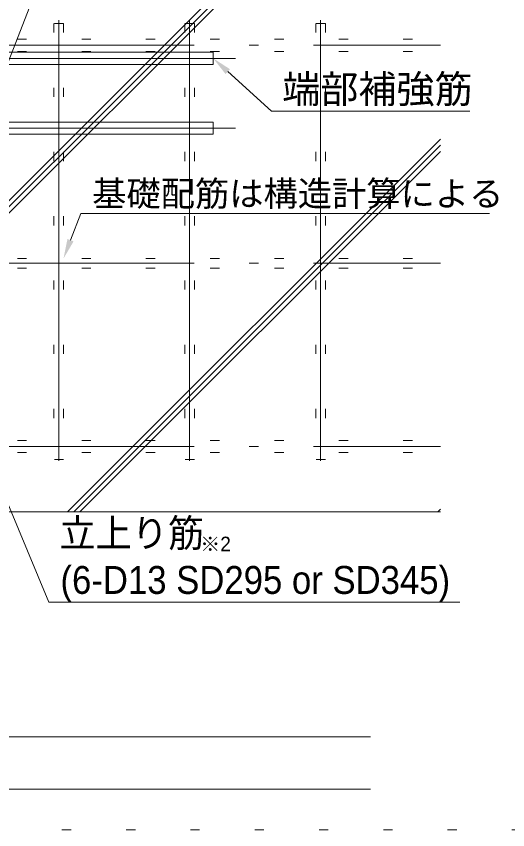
# Model space of a CAD drawing. Units: millimetres at full size; details may follow other scales. Extents: x -2994 to 2994, y -2281 to 2281.
# Drawn here: x 1162 to 1538, y -691 to -69 of the extents above; entities that cross this region are included whole.
import ezdxf
from ezdxf.enums import TextEntityAlignment as Align

# ---------------------------------------------------------------- set-up
doc = ezdxf.new("R2010")
doc.units = ezdxf.units.MM
doc.header["$LTSCALE"] = 28.063
doc.linetypes.add('DOTTED', pattern=[1.75, 0.25, -1.5])
doc.linetypes.add('LONG_DASHED_DOTTED', pattern=[15.25, 12, -1.5, 0.25, -1.5])
for name, color, linetype, lineweight in [('1-0_0', 4, 'Continuous', 9), ('1-9__2-0_', 2, 'Continuous', 15), ('1-B_レイヤ0', 2, 'Continuous', 15)]:
    doc.layers.add(name, color=color, linetype=linetype, lineweight=lineweight)
doc.styles.add('ＭＳ Ｐゴシック', font='')
doc.styles.get('ＭＳ Ｐゴシック').set_extended_font_data('MS PGothic')

msp = doc.modelspace()

# ---------------------------------------------------------------- linework, layer by layer
at = {"layer": '1-0_0', "color": 6, "lineweight": 5}
for points in [[(1128.6, -173.93), (1186.98, -24.52), (1194.98, -24.52), (1373.1, -24.52)], [(1323.89, -111.08), (1357.2, -141.41), (1365.2, -141.41), (1508.91, -141.41)], [(1203.82, -239.96), (1211.57, -219.63), (1219.57, -219.63), (1523.78, -219.63)], [(1147.57, -421.49), (1187.15, -516.62), (1195.15, -516.62), (1501.26, -516.62)]]:
    msp.add_lwpolyline(points, dxfattribs=at)
at = {"layer": '1-0_0', "color": 6}
for points in [[(1312.8, -100.98), (1322.21, -112.93), (1325.58, -109.23)], [(1198.47, -253.98), (1206.15, -240.85), (1201.48, -239.07)]]:
    msp.add_solid(points, dxfattribs=at)
at = {"layer": '1-9__2-0_', "color": 7}
for p, q in [((-333.84, -619.61), (1432.88, -619.61)), ((-333.84, -659.61), (1432.88, -659.61))]:
    msp.add_line(p, q, dxfattribs=at)
at = {"layer": '1-9__2-0_', "color": 4, "linetype": 'DOTTED'}
msp.add_line((-472.54, -690.58), (1544.84, -690.58), dxfattribs=at)
at = {"layer": '1-B_レイヤ0', "color": 7}
for p, q in [((1323.42, -47.64), (924.8, -446.26)), ((1318.71, -47.64), (924.8, -441.55)), ((1328.14, -47.64), (928.14, -447.64)), ((1486.47, -162.73), (1201.55, -447.64)), ((1486.47, -167.44), (1206.27, -447.64)), ((1486.47, -172.15), (1210.98, -447.64)), ((1486.47, -445.57), (1484.4, -447.64))]:
    msp.add_line(p, q, dxfattribs=at)
at = {"layer": '1-B_レイヤ0', "color": 6, "linetype": 'DOTTED'}
for p, q in [((1198.47, -74.31), (1191.14, -74.31)), ((1191.14, -74.31), (1191.14, -407.64)), ((1198.47, -74.31), (1198.47, -407.64)), ((1298.47, -74.31), (1291.14, -74.31)), ((1291.14, -74.31), (1291.14, -407.64)), ((1298.47, -74.31), (1298.47, -407.64)), ((1398.47, -74.31), (1391.14, -74.31)), ((1391.14, -74.31), (1391.14, -407.64)), ((1398.47, -74.31), (1398.47, -407.64)), ((966.8, -86.31), (1486.47, -86.31)), ((966.8, -95.64), (1486.47, -95.64)), ((966.8, -253.98), (1486.47, -253.98)), ((966.8, -261.31), (1486.47, -261.31)), ((966.8, -392.98), (1486.47, -392.98)), ((966.8, -402.31), (1486.47, -402.31)), ((1198.47, -407.64), (1191.14, -407.64)), ((1298.47, -407.64), (1291.14, -407.64)), ((1398.47, -407.64), (1391.14, -407.64))]:
    msp.add_line(p, q, dxfattribs=at)
at = {"layer": '1-B_レイヤ0', "color": 4, "linetype": 'LONG_DASHED_DOTTED'}
for p, q in [((1194.8, -71.83), (1194.8, -414.31)), ((1294.8, -71.83), (1294.8, -414.31)), ((1394.8, -71.83), (1394.8, -414.31)), ((961.47, -90.98), (1486.47, -90.98)), ((1329.92, -100.98), (949.11, -100.98)), ((1329.92, -154.31), (949.11, -154.31)), ((961.47, -257.64), (1486.47, -257.64)), ((961.47, -397.64), (1486.47, -397.64))]:
    msp.add_line(p, q, dxfattribs=at)
at = {"layer": '1-B_レイヤ0', "color": 3}
for p, q in [((1312.8, -96.31), (966.14, -96.31)), ((1312.8, -96.31), (1312.8, -105.64)), ((1312.8, -105.64), (966.14, -105.64)), ((1312.8, -149.64), (966.14, -149.64)), ((1312.8, -149.64), (1312.8, -158.98)), ((1312.8, -158.98), (966.14, -158.98))]:
    msp.add_line(p, q, dxfattribs=at)
at = {"layer": '1-B_レイヤ0'}
msp.add_line((924.8, -447.64), (1486.47, -447.64), dxfattribs=at)

# ---------------------------------------------------------------- texts
at = {"layer": '1-0_0', "color": 6, "style": 'ＭＳ Ｐゴシック'}
for s, height, p in [('端部補強筋', 21.33, (1365.5, -141.5)), ('基礎配筋は構造計算による', 19.19, (1220.34, -219.71)), ('※2', 11.2, (1302.88, -481.16))]:
    msp.add_text(s, height=height, dxfattribs=at).set_placement(p, align=Align.BOTTOM_LEFT)
at = {"layer": '1-0_0', "color": 6, "style": 'ＭＳ Ｐゴシック', "width": 0.95}
for s, p in [('立上り筋', (1195.33, -480.88)), ('(6-D13 SD295 or SD345)', (1196.13, -516.72))]:
    msp.add_text(s, height=21.33, dxfattribs=at).set_placement(p, align=Align.BOTTOM_LEFT)

doc.saveas('drawing.dxf')
